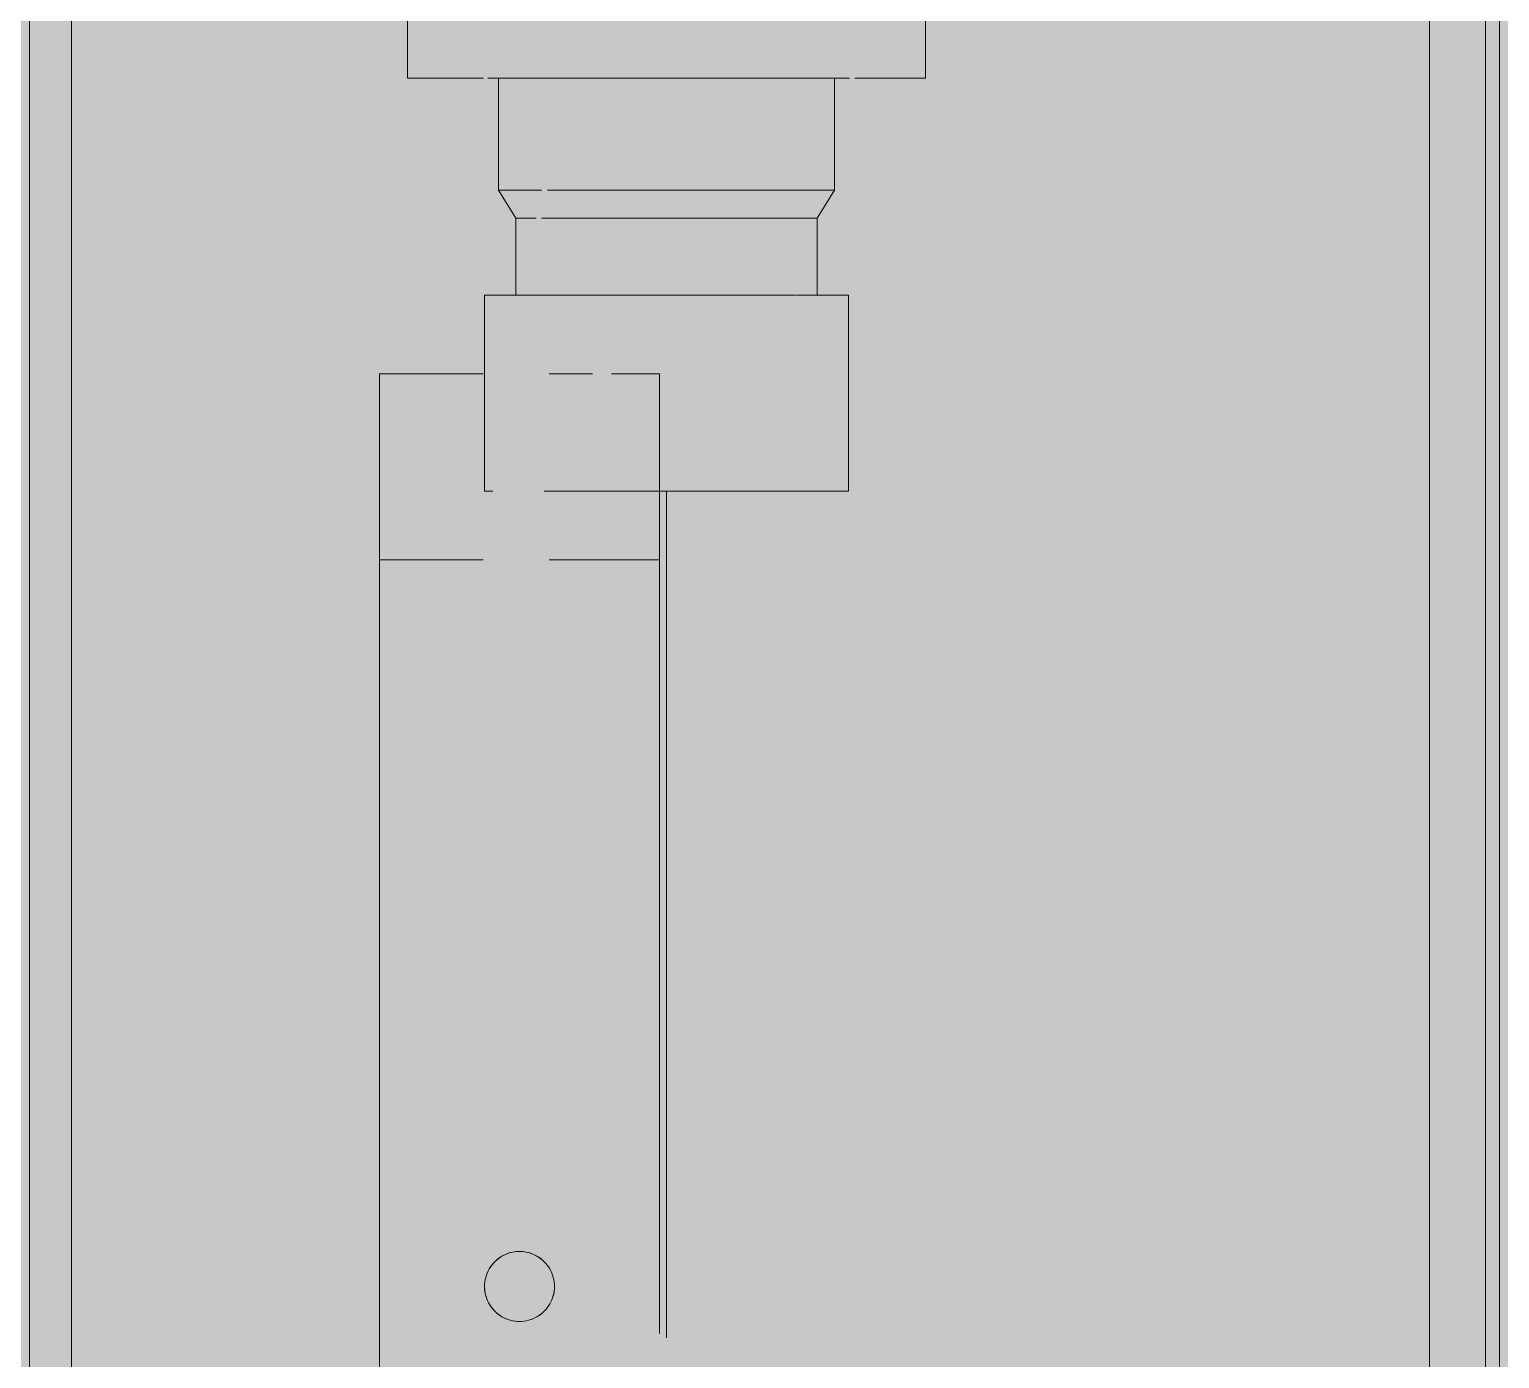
# Model space of a CAD drawing. Header units: millimetres. Extents: x 632 to 645312, y -3890 to 22200.
# Drawn here: x 638328.5 to 638433.5, y 6917.8 to 7012.8 of the extents above; entities that cross this region are included whole.
import ezdxf

# ---------------------------------------------------------------- set-up
doc = ezdxf.new("R2010")
doc.units = ezdxf.units.MM
for name, color, linetype, lineweight in [('A-200-H_WALL', 111, 'Continuous', 13), ('A-200-M_WALL_EXT', 113, 'Continuous', 13), ('M-520-M_DRAINAGE_FW', 2, 'Continuous', 13)]:
    doc.layers.add(name, color=color, linetype=linetype, lineweight=lineweight)

# ---------------------------------------------------------------- blocks, each defined once
blk = doc.blocks.new('MixerTap_Wall_GalvinEngineering_CliniMix_LeadSafe - TMV 1000 _201_70_01_09_-2774958-S6_501-SECTION C1')
at = {"layer": 'M-520-M_DRAINAGE_FW', "color": 53, "lineweight": 5}
for p, q in [((4348848.3, 6883), (4348848.3, 7183)), ((4348948.3, 6886), (4348948.3, 7180)), ((4348948.3, 7180), (4348948.3, 6886)), ((4348851.3, 6886.77), (4348851.3, 7179.23)), ((4348851.3, 7179.23), (4348851.3, 6886.77)), ((4348952.3, 7173), (4348952.3, 6893)), ((4348952.3, 6893), (4348952.3, 7173)), ((4348952.3, 7173), (4348952.3, 6893)), ((4348952.3, 6893), (4348952.3, 7173)), ((4348952.3, 7173), (4348952.3, 6893)), ((4348952.3, 6893), (4348952.3, 7173)), ((4348952.3, 6893), (4348952.3, 7173)), ((4348952.3, 7173), (4348952.3, 6893)), ((4348953.3, 6893), (4348953.3, 7173)), ((4348953.3, 7173), (4348953.3, 6893)), ((4348953.3, 6893), (4348953.3, 7173)), ((4348953.3, 6893), (4348953.3, 7173)), ((4348953.3, 7173), (4348953.3, 6893)), ((4348873.3, 6988.2), (4348873.3, 6914.41)), ((4348873.3, 6988.2), (4348880.71, 6988.2)), ((4348874.64, 6988.2), (4348880.71, 6988.2)), ((4348885.42, 6988.2), (4348888.51, 6988.2)), ((4348885.42, 6988.2), (4348888.51, 6988.2)), ((4348889.88, 6988.2), (4348891.96, 6988.2)), ((4348889.88, 6988.2), (4348891.96, 6988.2)), ((4348891.96, 6988.2), (4348893.3, 6988.2)), ((4348891.96, 6988.2), (4348893.3, 6988.2)), ((4348893.3, 6919.65), (4348893.3, 6988.2)), ((4348893.8, 6979.8), (4348893.8, 6919.34)), ((4348873.3, 6974.9), (4348873.3, 6914.41)), ((4348873.3, 6974.9), (4348880.71, 6974.9)), ((4348873.3, 6974.9), (4348873.3, 6914.41)), ((4348873.3, 6974.9), (4348874.64, 6974.9)), ((4348874.64, 6974.9), (4348880.71, 6974.9)), ((4348875.41, 6974.9), (4348880.71, 6974.9)), ((4348875.41, 6974.9), (4348880.71, 6974.9)), ((4348885.42, 6974.9), (4348891.96, 6974.9)), ((4348885.42, 6974.9), (4348893.3, 6974.9)), ((4348885.42, 6974.9), (4348891.19, 6974.9)), ((4348885.42, 6974.9), (4348891.19, 6974.9)), ((4348891.96, 6974.9), (4348893.3, 6974.9)), ((4348893.3, 6919.65), (4348893.3, 6974.9)), ((4348893.3, 6919.65), (4348893.3, 6974.9)), ((4348851.3, 6937), (4348851.3, 6933)), ((4348851.3, 6937), (4348851.3, 6933)), ((4348851.3, 6933), (4348851.3, 6929)), ((4348851.3, 6933), (4348851.3, 6929))]:
    blk.add_line(p, q, dxfattribs=at)
at = {"layer": 'M-520-M_DRAINAGE_FW', "lineweight": 5}
for p, q in [((4348875.3, 7024.3), (4348875.3, 7009.3)), ((4348912.3, 7009.3), (4348912.3, 7024.3)), ((4348880.72, 7009.3), (4348875.3, 7009.3)), ((4348884.54, 7009.3), (4348881.05, 7009.3)), ((4348884.54, 7009.3), (4348881.59, 7009.3)), ((4348881.8, 7009.3), (4348881.8, 7001.3)), ((4348884.86, 7009.3), (4348881.8, 7009.3)), ((4348884.86, 7009.3), (4348881.8, 7009.3)), ((4348893.8, 7009.3), (4348884.54, 7009.3)), ((4348893.8, 7009.3), (4348885.97, 7009.3)), ((4348893.8, 7009.3), (4348886.31, 7009.3)), ((4348893.8, 7009.3), (4348886.31, 7009.3)), ((4348900.88, 7009.3), (4348893.8, 7009.3)), ((4348906.88, 7009.3), (4348893.8, 7009.3)), ((4348900.63, 7009.3), (4348893.8, 7009.3)), ((4348900.63, 7009.3), (4348893.8, 7009.3)), ((4348905.8, 7009.3), (4348902.28, 7009.3)), ((4348905.8, 7009.3), (4348902.28, 7009.3)), ((4348905.8, 7001.3), (4348905.8, 7009.3)), ((4348912.3, 7009.3), (4348907.24, 7009.3)), ((4348881.8, 7001.3), (4348883.05, 6999.3)), ((4348884.86, 7001.3), (4348881.8, 7001.3)), ((4348884.86, 7001.3), (4348881.8, 7001.3)), ((4348893.8, 7001.3), (4348885.31, 7001.3)), ((4348893.8, 7001.3), (4348885.31, 7001.3)), ((4348902.28, 7001.3), (4348893.8, 7001.3)), ((4348905.8, 7001.3), (4348893.8, 7001.3)), ((4348905.8, 7001.3), (4348902.28, 7001.3)), ((4348904.55, 6999.3), (4348905.8, 7001.3)), ((4348883.05, 6999.3), (4348883.05, 6993.8)), ((4348884.49, 6999.3), (4348883.05, 6999.3)), ((4348893.8, 6999.3), (4348884.86, 6999.3)), ((4348893.8, 6999.3), (4348884.86, 6999.3)), ((4348903.11, 6999.3), (4348893.8, 6999.3)), ((4348904.55, 6999.3), (4348893.8, 6999.3)), ((4348904.55, 6993.8), (4348904.55, 6999.3)), ((4348880.8, 6993.8), (4348880.8, 6988.2)), ((4348881.39, 6993.8), (4348880.8, 6993.8)), ((4348881.39, 6993.8), (4348880.8, 6993.8)), ((4348884.49, 6993.8), (4348881.39, 6993.8)), ((4348881.39, 6993.8), (4348885.07, 6993.8)), ((4348884.49, 6993.8), (4348883.05, 6993.8)), ((4348884.49, 6993.8), (4348883.05, 6993.8)), ((4348887.11, 6993.8), (4348884.86, 6993.8)), ((4348887.11, 6993.8), (4348884.86, 6993.8)), ((4348887.83, 6993.8), (4348885.07, 6993.8)), ((4348885.07, 6993.8), (4348887.83, 6993.8)), ((4348889.24, 6993.8), (4348887.83, 6993.8)), ((4348888.24, 6993.8), (4348887.83, 6993.8)), ((4348888.73, 6993.8), (4348888.24, 6993.8)), ((4348893.8, 6993.8), (4348888.53, 6993.8)), ((4348893.8, 6993.8), (4348888.53, 6993.8)), ((4348889.24, 6993.8), (4348888.73, 6993.8)), ((4348889.24, 6993.8), (4348898.36, 6993.8)), ((4348898.36, 6993.8), (4348889.24, 6993.8)), ((4348899.07, 6993.8), (4348893.8, 6993.8)), ((4348899.07, 6993.8), (4348893.8, 6993.8)), ((4348899.77, 6993.8), (4348898.36, 6993.8)), ((4348898.87, 6993.8), (4348898.36, 6993.8)), ((4348899.36, 6993.8), (4348898.87, 6993.8)), ((4348899.77, 6993.8), (4348899.36, 6993.8)), ((4348899.77, 6993.8), (4348903.04, 6993.8)), ((4348903.04, 6993.8), (4348899.77, 6993.8)), ((4348903.07, 6993.8), (4348900.49, 6993.8)), ((4348903.07, 6993.8), (4348900.49, 6993.8)), ((4348904.55, 6993.8), (4348903.11, 6993.8)), ((4348904.55, 6993.8), (4348903.11, 6993.8)), ((4348903.82, 6993.8), (4348906.21, 6993.8)), ((4348906.21, 6993.8), (4348903.82, 6993.8)), ((4348906.8, 6993.8), (4348906.21, 6993.8)), ((4348906.8, 6993.8), (4348906.21, 6993.8)), ((4348906.8, 6979.8), (4348906.8, 6993.8)), ((4348880.8, 6988.2), (4348880.8, 6979.8)), ((4348880.8, 6979.8), (4348880.87, 6979.8)), ((4348880.8, 6979.8), (4348880.87, 6979.8)), ((4348880.87, 6979.8), (4348881.07, 6979.8)), ((4348880.87, 6979.8), (4348881.07, 6979.8)), ((4348881.07, 6979.8), (4348881.39, 6979.8)), ((4348881.07, 6979.8), (4348881.39, 6979.8)), ((4348887.83, 6979.8), (4348885.07, 6979.8)), ((4348885.07, 6979.8), (4348887.83, 6979.8)), ((4348887.83, 6979.8), (4348888.24, 6979.8)), ((4348887.83, 6979.8), (4348889.24, 6979.8)), ((4348888.24, 6979.8), (4348888.73, 6979.8)), ((4348888.73, 6979.8), (4348889.24, 6979.8)), ((4348898.36, 6979.8), (4348889.24, 6979.8)), ((4348891.96, 6979.8), (4348898.36, 6979.8)), ((4348898.36, 6979.8), (4348899.77, 6979.8)), ((4348898.36, 6979.8), (4348899.77, 6979.8)), ((4348899.77, 6979.8), (4348906.21, 6979.8)), ((4348906.21, 6979.8), (4348899.77, 6979.8)), ((4348906.21, 6979.8), (4348906.8, 6979.8)), ((4348906.21, 6979.8), (4348906.8, 6979.8))]:
    blk.add_line(p, q, dxfattribs=at)
at = {"layer": 'M-520-M_DRAINAGE_FW', "color": 53, "lineweight": 5}
for start, end in [(45, 165), (135, 165), (135, 150), (135, 150), (45, 135), (120, 135), (120, 135), (105, 120), (105, 120), (90, 105), (75, 105), (75, 90), (60, 75), (60, 75), (45, 60), (45, 60), (30, 45), (30, 45), (30, 45), (30, 45), (150, 165), (150, 165), (15, 30), (15, 30), (15, 30), (0, 30), (165, 180), (165, 180), (165, 180), (165, 180), (180, 195), (180, 195), (180, 225), (180, 270), (285, 360), (330, 0), (0, 15), (0, 15), (0, 15), (345, 0), (345, 0), (195, 210), (195, 210), (210, 225), (210, 225), (315, 330), (315, 330), (315, 330), (330, 345), (330, 345), (225, 240), (225, 240), (225, 255), (240, 255), (240, 255), (255, 270), (255, 270), (255, 270), (270, 285), (270, 285), (270, 285), (270, 285), (285, 315), (285, 300), (285, 300), (300, 315), (300, 315)]:
    blk.add_arc((4348883.3, 6923), 2.5, start, end, dxfattribs=at)
blk = doc.blocks.new('25021-APA-ZZ-ZZ-M3-AR-000001_V3_rvt-8-S6_501-SECTION C1')
at = {"layer": 'A-200-M_WALL_EXT', "color": 53, "lineweight": 5}
for p, q in [((4348952.3, 5240), (4348952.3, 7640)), ((4348952.3, 6893), (4348952.3, 7173))]:
    blk.add_line(p, q, dxfattribs=at)
at = {"layer": 'M-520-M_DRAINAGE_FW', "color": 53, "lineweight": 5}
blk.add_blockref('MixerTap_Wall_GalvinEngineering_CliniMix_LeadSafe - TMV 1000 _201_70_01_09_-2774958-S6_501-SECTION C1', (0, 0), dxfattribs=at)

msp = doc.modelspace()

# ---------------------------------------------------------------- hatches: boundary and pattern name
at = {"layer": 'A-200-H_WALL'}
h = msp.add_hatch(color=256, dxfattribs=at)
h.paths.add_polyline_path([(641812.54, 4900), (642012.54, 4900), (642012.54, 5000), (641812.54, 5000), (641812.54, 4955.69), (641737.54, 4955.69), (641737.54, 5000), (635495.87, 5000), (635495.87, 4900), (641737.54, 4900)])
h.paths.add_polyline_path([(642012.54, 5150), (642012.54, 8200), (642162.54, 8200), (642162.54, 15858.29), (635495.87, 16441.55), (635495.87, 15899.72), (641710.85, 15355.98), (641710.85, 15447.99), (641910.85, 15447.99), (641910.85, 15247.99), (641820.54, 15247.99), (641820.54, 15225.87), (641887.54, 15225.87), (641887.54, 14722.05), (641812.54, 14722.05), (641812.54, 15247.99), (641710.85, 15247.99), (641710.85, 15280.69), (641691.48, 15282.39), (641690.17, 15267.44), (635495.87, 15809.37), (635495.87, 5150), (641737.54, 5150), (641737.54, 5377.95), (641804.54, 5377.95), (641804.54, 5472.4), (641812.54, 5472.4), (641812.54, 5150), (641904.53, 5150)])
h.paths.add_polyline_path([(641904.85, 15253.99), (641904.85, 15441.99), (641716.85, 15441.99), (641716.85, 15355.45), (641801.22, 15348.07), (641794.68, 15273.36), (641716.85, 15280.17), (641716.85, 15253.99), (641812.54, 15253.99), (641812.54, 15282.52), (641820.54, 15282.52), (641820.54, 15253.99)])

# ---------------------------------------------------------------- block references
at = {"color": 10, "lineweight": 5}
msp.add_blockref('25021-APA-ZZ-ZZ-M3-AR-000001_V3_rvt-8-S6_501-SECTION C1', (-3710519.76, 0), dxfattribs=at)

doc.saveas('drawing.dxf')
